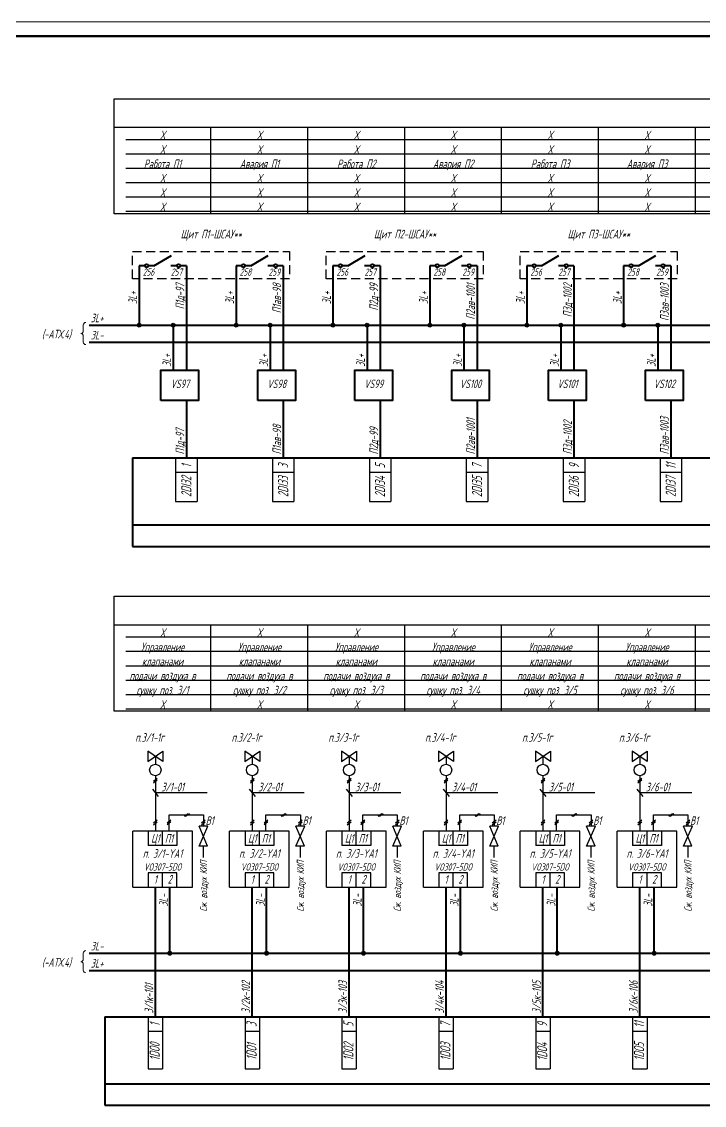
# Model space of a CAD drawing. Header units: millimetres. Extents: x -680 to 9204, y -4430 to 7779.
# Drawn here: x 3233.1 to 3470.7, y 857.4 to 1234.4 of the extents above; entities that cross this region are included whole.
import ezdxf
from ezdxf.enums import TextEntityAlignment as Align

# ---------------------------------------------------------------- set-up
doc = ezdxf.new("R2010")
doc.units = ezdxf.units.MM
doc.linetypes.add('невидимая2', pattern=[4.7625, 3.175, -1.5875])
doc.layers.get('Defpoints').update_dxf_attribs({"color": 33})
for name, color, linetype, lineweight in [('Обводка', 6, 'Continuous', 25), ('Текст_КИП', 2, 'Continuous', 25), ('Толст.рамка', 7, 'Continuous', 60), ('Тонк.рамка', 10, 'Continuous', 20), ('Тонкая', 5, 'Continuous', 20)]:
    doc.layers.add(name, color=color, linetype=linetype, lineweight=lineweight)
doc.layers.add('ТЕКСТ', color=2, linetype='Continuous')
doc.styles.add('Simplex', font='simplex.shx', dxfattribs={"width": 0.7, "oblique": 15})

# ---------------------------------------------------------------- blocks, each defined once
blk = doc.blocks.new('В1')
for p, q in [((6.96, -1.54), (0, 1.54)), ((0, 1.54), (0, -1.54)), ((6.96, 1.4), (0, -1.54)), ((6.96, 1.4), (6.96, -1.54))]:
    blk.add_line(p, q)

msp = doc.modelspace()

# ---------------------------------------------------------------- hatches: boundary and pattern name
h = msp.add_hatch(color=256)
edge = h.paths.add_edge_path()
edge.add_arc((3273.971, 1128.842), 0.664, 0, 360)
h = msp.add_hatch(color=256)
edge = h.paths.add_edge_path()
edge.add_arc((3285.821, 1128.842), 0.664, 0, 360)
h = msp.add_hatch(color=256)
edge = h.paths.add_edge_path()
edge.add_arc((3307.693, 1128.842), 0.664, 0, 360)
h = msp.add_hatch(color=256)
edge = h.paths.add_edge_path()
edge.add_arc((3319.543, 1128.842), 0.664, 0, 360)
h = msp.add_hatch(color=256)
edge = h.paths.add_edge_path()
edge.add_arc((3341.415, 1128.842), 0.664, 0, 360)
h = msp.add_hatch(color=256)
edge = h.paths.add_edge_path()
edge.add_arc((3353.265, 1128.842), 0.664, 0, 360)
h = msp.add_hatch(color=256)
edge = h.paths.add_edge_path()
edge.add_arc((3375.137, 1128.842), 0.664, 0, 360)
h = msp.add_hatch(color=256)
edge = h.paths.add_edge_path()
edge.add_arc((3386.988, 1128.842), 0.664, 0, 360)
h = msp.add_hatch(color=256)
edge = h.paths.add_edge_path()
edge.add_arc((3408.859, 1128.842), 0.664, 0, 360)
h = msp.add_hatch(color=256)
edge = h.paths.add_edge_path()
edge.add_arc((3420.71, 1128.842), 0.664, 0, 360)
h = msp.add_hatch(color=256)
edge = h.paths.add_edge_path()
edge.add_arc((3442.582, 1128.842), 0.664, 0, 360)
h = msp.add_hatch(color=256)
edge = h.paths.add_edge_path()
edge.add_arc((3454.432, 1128.842), 0.664, 0, 360)
h = msp.add_hatch(color=256)
edge = h.paths.add_edge_path()
edge.add_arc((3284.592, 910.329), 0.664, 0, 360)
h = msp.add_hatch(color=256)
edge = h.paths.add_edge_path()
edge.add_arc((3284.592, 910.329), 0.664, 0, 360)
h = msp.add_hatch(color=256)
edge = h.paths.add_edge_path()
edge.add_arc((3318.315, 910.329), 0.664, 0, 360)
h = msp.add_hatch(color=256)
edge = h.paths.add_edge_path()
edge.add_arc((3318.315, 910.329), 0.664, 0, 360)
h = msp.add_hatch(color=256)
edge = h.paths.add_edge_path()
edge.add_arc((3352.037, 910.329), 0.664, 0, 360)
h = msp.add_hatch(color=256)
edge = h.paths.add_edge_path()
edge.add_arc((3352.037, 910.329), 0.664, 0, 360)
h = msp.add_hatch(color=256)
edge = h.paths.add_edge_path()
edge.add_arc((3385.759, 910.329), 0.664, 0, 360)
h = msp.add_hatch(color=256)
edge = h.paths.add_edge_path()
edge.add_arc((3385.759, 910.329), 0.664, 0, 360)
h = msp.add_hatch(color=256)
edge = h.paths.add_edge_path()
edge.add_arc((3419.481, 910.329), 0.664, 0, 360)
h = msp.add_hatch(color=256)
edge = h.paths.add_edge_path()
edge.add_arc((3419.481, 910.329), 0.664, 0, 360)
h = msp.add_hatch(color=256)
edge = h.paths.add_edge_path()
edge.add_arc((3453.204, 910.329), 0.664, 0, 360)
h = msp.add_hatch(color=256)
edge = h.paths.add_edge_path()
edge.add_arc((3453.204, 910.329), 0.664, 0, 360)

# ---------------------------------------------------------------- linework, layer by layer
at = {"lineweight": 40}
for p, q in [((3279.117, 1149.503), (3285.179, 1153.003)), ((3312.839, 1149.503), (3318.901, 1153.003)), ((3346.561, 1149.503), (3352.624, 1153.003)), ((3380.284, 1149.503), (3386.346, 1153.003)), ((3414.006, 1149.503), (3420.068, 1153.003)), ((3447.728, 1149.503), (3453.79, 1153.003)), ((3273.971, 1149.503), (3273.971, 1128.842)), ((3275.971, 1149.503), (3273.971, 1149.503)), ((3279.117, 1149.503), (3277.117, 1149.503)), ((3287.117, 1149.503), (3284.994, 1149.503)), ((3290.386, 1149.503), (3288.263, 1149.503)), ((3290.386, 1149.503), (3290.386, 1113.148)), ((3307.693, 1149.503), (3307.693, 1128.842)), ((3309.693, 1149.503), (3307.693, 1149.503)), ((3312.839, 1149.503), (3310.839, 1149.503)), ((3320.839, 1149.503), (3318.716, 1149.503)), ((3324.108, 1149.503), (3321.986, 1149.503)), ((3324.108, 1149.503), (3324.108, 1113.148)), ((3341.415, 1149.503), (3341.415, 1128.842)), ((3343.415, 1149.503), (3341.415, 1149.503)), ((3346.561, 1149.503), (3344.561, 1149.503)), ((3354.561, 1149.503), (3352.439, 1149.503)), ((3357.831, 1149.503), (3355.708, 1149.503)), ((3357.831, 1149.503), (3357.831, 1113.148)), ((3375.137, 1149.503), (3375.137, 1128.842)), ((3377.137, 1149.503), (3375.137, 1149.503)), ((3380.284, 1149.503), (3378.284, 1149.503)), ((3388.284, 1149.503), (3386.161, 1149.503)), ((3391.553, 1149.503), (3389.43, 1149.503)), ((3391.553, 1149.503), (3391.553, 1113.148)), ((3408.859, 1149.503), (3408.859, 1128.842)), ((3410.859, 1149.503), (3408.859, 1149.503)), ((3414.006, 1149.503), (3412.006, 1149.503)), ((3422.006, 1149.503), (3419.883, 1149.503)), ((3425.275, 1149.503), (3423.152, 1149.503)), ((3425.275, 1149.503), (3425.275, 1113.148)), ((3442.582, 1149.503), (3442.582, 1128.842)), ((3444.582, 1149.503), (3442.582, 1149.503)), ((3447.728, 1149.503), (3445.728, 1149.503)), ((3455.728, 1149.503), (3453.605, 1149.503)), ((3458.997, 1149.503), (3456.874, 1149.503)), ((3458.997, 1149.503), (3458.997, 1113.148)), ((3256.589, 1128.842), (3892.821, 1128.842)), ((3285.821, 1128.842), (3285.821, 1113.148)), ((3319.543, 1128.842), (3319.543, 1113.148)), ((3353.265, 1128.842), (3353.265, 1113.148)), ((3386.988, 1128.842), (3386.988, 1113.148)), ((3420.71, 1128.842), (3420.71, 1113.148)), ((3454.432, 1128.842), (3454.432, 1113.148)), ((3256.589, 1122.872), (4082.967, 1122.872)), ((3290.386, 1102.578), (3290.386, 1082.652)), ((3324.108, 1102.578), (3324.108, 1082.652)), ((3357.831, 1102.578), (3357.831, 1082.652)), ((3391.553, 1102.578), (3391.553, 1082.652)), ((3425.275, 1102.578), (3425.275, 1082.652)), ((3458.997, 1102.578), (3458.997, 1082.652)), ((3271.582, 1082.652), (3271.582, 1051.848)), ((3271.582, 1082.652), (4376.889, 1082.652)), ((3271.582, 1059.341), (4376.889, 1059.341)), ((3271.582, 1051.848), (4376.889, 1051.848)), ((3279.592, 888.24), (3279.592, 933.328)), ((3284.592, 910.329), (3284.592, 933.328)), ((3313.315, 888.24), (3313.315, 933.328)), ((3318.315, 910.329), (3318.315, 933.328)), ((3347.037, 888.24), (3347.037, 933.328)), ((3352.037, 910.329), (3352.037, 933.328)), ((3380.759, 888.24), (3380.759, 933.328)), ((3385.759, 910.329), (3385.759, 933.328)), ((3414.481, 888.24), (3414.481, 933.328)), ((3419.481, 910.329), (3419.481, 933.328)), ((3448.204, 888.24), (3448.204, 933.328)), ((3453.204, 910.329), (3453.204, 933.328)), ((3256.589, 910.329), (4346.479, 910.329)), ((3256.589, 904.359), (4335.509, 904.359)), ((3261.966, 888.24), (3261.966, 857.435)), ((3261.966, 888.24), (4358.728, 888.24)), ((3261.966, 864.929), (4358.728, 864.929)), ((3261.966, 857.435), (4358.728, 857.435))]:
    msp.add_line(p, q, dxfattribs=at)
at = {"lineweight": 30}
for p, q in [((3286.652, 1082.652), (3286.652, 1067.506)), ((3294.121, 1082.652), (3294.121, 1067.506)), ((3320.374, 1082.652), (3320.374, 1067.506)), ((3327.843, 1082.652), (3327.843, 1067.506)), ((3354.096, 1082.652), (3354.096, 1067.506)), ((3361.565, 1082.652), (3361.565, 1067.506)), ((3387.818, 1082.652), (3387.818, 1067.506)), ((3395.287, 1082.652), (3395.287, 1067.506)), ((3421.541, 1082.652), (3421.541, 1067.506)), ((3429.01, 1082.652), (3429.01, 1067.506)), ((3455.263, 1082.652), (3455.263, 1067.506)), ((3462.732, 1082.652), (3462.732, 1067.506)), ((3286.652, 1077.652), (3294.121, 1077.652)), ((3320.374, 1077.652), (3327.843, 1077.652)), ((3354.096, 1077.652), (3361.565, 1077.652)), ((3387.818, 1077.652), (3395.287, 1077.652)), ((3421.541, 1077.652), (3429.01, 1077.652)), ((3455.263, 1077.652), (3462.732, 1077.652)), ((3286.652, 1067.506), (3294.121, 1067.506)), ((3320.374, 1067.506), (3327.843, 1067.506)), ((3354.096, 1067.506), (3361.565, 1067.506)), ((3387.818, 1067.506), (3395.287, 1067.506)), ((3421.541, 1067.506), (3429.01, 1067.506)), ((3455.263, 1067.506), (3462.732, 1067.506)), ((3292.475, 952.762), (3271.71, 952.762)), ((3271.71, 933.328), (3271.71, 952.762)), ((3292.475, 933.328), (3292.475, 952.762)), ((3326.197, 952.762), (3305.432, 952.762)), ((3305.432, 933.328), (3305.432, 952.762)), ((3326.197, 933.328), (3326.197, 952.762)), ((3359.919, 952.762), (3339.154, 952.762)), ((3339.154, 933.328), (3339.154, 952.762)), ((3359.919, 933.328), (3359.919, 952.762)), ((3393.641, 952.762), (3372.877, 952.762)), ((3372.877, 933.328), (3372.877, 952.762)), ((3393.641, 933.328), (3393.641, 952.762)), ((3427.364, 952.762), (3406.599, 952.762)), ((3406.599, 933.328), (3406.599, 952.762)), ((3427.364, 933.328), (3427.364, 952.762)), ((3461.086, 952.762), (3440.321, 952.762)), ((3440.321, 933.328), (3440.321, 952.762)), ((3461.086, 933.328), (3461.086, 952.762)), ((3271.71, 933.328), (3292.475, 933.328)), ((3305.432, 933.328), (3326.197, 933.328)), ((3339.154, 933.328), (3359.919, 933.328)), ((3372.877, 933.328), (3393.641, 933.328)), ((3406.599, 933.328), (3427.364, 933.328)), ((3440.321, 933.328), (3461.086, 933.328)), ((3277.092, 888.24), (3277.092, 870.106)), ((3282.092, 888.24), (3282.092, 870.106)), ((3310.815, 888.24), (3310.815, 870.106)), ((3315.815, 888.24), (3315.815, 870.106)), ((3344.537, 888.24), (3344.537, 870.106)), ((3349.537, 888.24), (3349.537, 870.106)), ((3378.259, 888.24), (3378.259, 870.106)), ((3383.259, 888.24), (3383.259, 870.106)), ((3411.981, 888.24), (3411.981, 870.106)), ((3416.981, 888.24), (3416.981, 870.106)), ((3445.704, 888.24), (3445.704, 870.106)), ((3450.704, 888.24), (3450.704, 870.106)), ((3277.092, 883.24), (3282.092, 883.24)), ((3310.815, 883.24), (3315.815, 883.24)), ((3344.537, 883.24), (3349.537, 883.24)), ((3378.259, 883.24), (3383.259, 883.24)), ((3411.981, 883.24), (3416.981, 883.24)), ((3445.704, 883.24), (3450.704, 883.24)), ((3277.092, 870.106), (3282.092, 870.106)), ((3310.815, 870.106), (3315.815, 870.106)), ((3344.537, 870.106), (3349.537, 870.106)), ((3378.259, 870.106), (3383.259, 870.106)), ((3411.981, 870.106), (3416.981, 870.106)), ((3445.704, 870.106), (3450.704, 870.106))]:
    msp.add_line(p, q, dxfattribs=at)
for p, q in [((3278.937, 970.22), (3280.247, 971.257)), ((3278.937, 969.597), (3280.247, 970.634)), ((3279.592, 972.086), (3279.592, 952.762)), ((3312.659, 970.22), (3313.97, 971.257)), ((3312.659, 969.597), (3313.97, 970.634)), ((3313.315, 972.086), (3313.315, 952.762)), ((3346.382, 970.22), (3347.692, 971.257)), ((3346.382, 969.597), (3347.692, 970.634)), ((3347.037, 972.086), (3347.037, 952.762)), ((3380.104, 970.22), (3381.414, 971.257)), ((3380.104, 969.597), (3381.414, 970.634)), ((3380.759, 972.086), (3380.759, 952.762)), ((3413.826, 970.22), (3415.136, 971.257)), ((3413.826, 969.597), (3415.136, 970.634)), ((3414.481, 972.086), (3414.481, 952.762)), ((3447.548, 970.22), (3448.859, 971.257)), ((3447.548, 969.597), (3448.859, 970.634)), ((3448.204, 972.086), (3448.204, 952.762)), ((3278.556, 967.437), (3280.629, 964.816)), ((3297.639, 966.126), (3279.592, 966.126)), ((3312.278, 967.437), (3314.351, 964.816)), ((3331.361, 966.126), (3313.315, 966.126)), ((3346, 967.437), (3348.073, 964.816)), ((3365.084, 966.126), (3347.037, 966.126)), ((3379.723, 967.437), (3381.795, 964.816)), ((3398.806, 966.126), (3380.759, 966.126)), ((3413.445, 967.437), (3415.518, 964.816)), ((3432.528, 966.126), (3414.481, 966.126)), ((3447.167, 967.437), (3449.24, 964.816)), ((3466.25, 966.126), (3448.204, 966.126)), ((3284.346, 958.486), (3296.332, 958.486)), ((3284.346, 952.762), (3284.346, 958.486)), ((3289.684, 957.968), (3290.994, 959.004)), ((3290.131, 957.968), (3291.441, 959.004)), ((3296.332, 958.486), (3296.332, 954.571)), ((3318.068, 958.486), (3330.054, 958.486)), ((3318.068, 952.762), (3318.068, 958.486)), ((3323.406, 957.968), (3324.716, 959.004)), ((3323.853, 957.968), (3325.163, 959.004)), ((3330.054, 958.486), (3330.054, 954.571)), ((3351.79, 958.486), (3363.776, 958.486)), ((3351.79, 952.762), (3351.79, 958.486)), ((3357.128, 957.968), (3358.438, 959.004)), ((3357.575, 957.968), (3358.885, 959.004)), ((3363.776, 958.486), (3363.776, 954.571)), ((3385.512, 958.486), (3397.499, 958.486)), ((3385.512, 952.762), (3385.512, 958.486)), ((3390.85, 957.968), (3392.161, 959.004)), ((3391.297, 957.968), (3392.608, 959.004)), ((3397.499, 958.486), (3397.499, 954.571)), ((3419.235, 958.486), (3431.221, 958.486)), ((3419.235, 952.762), (3419.235, 958.486)), ((3424.573, 957.968), (3425.883, 959.004)), ((3425.02, 957.968), (3426.33, 959.004)), ((3431.221, 958.486), (3431.221, 954.571)), ((3452.957, 958.486), (3464.943, 958.486)), ((3452.957, 952.762), (3452.957, 958.486)), ((3458.295, 957.968), (3459.605, 959.004)), ((3458.742, 957.968), (3460.052, 959.004)), ((3464.943, 958.486), (3464.943, 954.571)), ((3278.937, 955.669), (3280.247, 956.706)), ((3278.937, 955.046), (3280.247, 956.083)), ((3283.691, 955.729), (3285.001, 956.765)), ((3283.691, 955.106), (3285.001, 956.142)), ((3295.677, 955.669), (3296.987, 956.706)), ((3295.677, 955.046), (3296.987, 956.083)), ((3312.659, 955.669), (3313.97, 956.706)), ((3312.659, 955.046), (3313.97, 956.083)), ((3317.413, 955.729), (3318.723, 956.765)), ((3317.413, 955.106), (3318.723, 956.142)), ((3329.399, 955.669), (3330.709, 956.706)), ((3329.399, 955.046), (3330.709, 956.083)), ((3346.382, 955.669), (3347.692, 956.706)), ((3346.382, 955.046), (3347.692, 956.083)), ((3351.135, 955.729), (3352.445, 956.765)), ((3351.135, 955.106), (3352.445, 956.142)), ((3363.121, 955.669), (3364.432, 956.706)), ((3363.121, 955.046), (3364.432, 956.083)), ((3380.104, 955.669), (3381.414, 956.706)), ((3380.104, 955.046), (3381.414, 956.083)), ((3384.857, 955.729), (3386.167, 956.765)), ((3384.857, 955.106), (3386.167, 956.142)), ((3396.844, 955.669), (3398.154, 956.706)), ((3396.844, 955.046), (3398.154, 956.083)), ((3413.826, 955.669), (3415.136, 956.706)), ((3413.826, 955.046), (3415.136, 956.083)), ((3418.579, 955.729), (3419.89, 956.765)), ((3418.579, 955.106), (3419.89, 956.142)), ((3430.566, 955.669), (3431.876, 956.706)), ((3430.566, 955.046), (3431.876, 956.083)), ((3447.548, 955.669), (3448.859, 956.706)), ((3447.548, 955.046), (3448.859, 956.083)), ((3452.302, 955.729), (3453.612, 956.765)), ((3452.302, 955.106), (3453.612, 956.142)), ((3464.288, 955.669), (3465.598, 956.706)), ((3464.288, 955.046), (3465.598, 956.083)), ((3277.092, 952.762), (3277.092, 947.762)), ((3282.092, 947.762), (3282.092, 952.762)), ((3287.092, 952.762), (3287.092, 947.762)), ((3310.815, 952.762), (3310.815, 947.762)), ((3315.815, 947.762), (3315.815, 952.762)), ((3320.815, 952.762), (3320.815, 947.762)), ((3344.537, 952.762), (3344.537, 947.762)), ((3349.537, 947.762), (3349.537, 952.762)), ((3354.537, 952.762), (3354.537, 947.762)), ((3378.259, 952.762), (3378.259, 947.762)), ((3383.259, 947.762), (3383.259, 952.762)), ((3388.259, 952.762), (3388.259, 947.762)), ((3411.981, 952.762), (3411.981, 947.762)), ((3416.981, 947.762), (3416.981, 952.762)), ((3421.981, 952.762), (3421.981, 947.762)), ((3445.704, 952.762), (3445.704, 947.762)), ((3450.704, 947.762), (3450.704, 952.762)), ((3455.704, 952.762), (3455.704, 947.762)), ((3282.092, 947.762), (3277.092, 947.762)), ((3287.092, 947.762), (3282.092, 947.762)), ((3296.265, 947.613), (3296.265, 943.698)), ((3315.815, 947.762), (3310.815, 947.762)), ((3320.815, 947.762), (3315.815, 947.762)), ((3329.987, 947.613), (3329.987, 943.698)), ((3349.537, 947.762), (3344.537, 947.762)), ((3354.537, 947.762), (3349.537, 947.762)), ((3363.71, 947.613), (3363.71, 943.698)), ((3383.259, 947.762), (3378.259, 947.762)), ((3388.259, 947.762), (3383.259, 947.762)), ((3397.432, 947.613), (3397.432, 943.698)), ((3416.981, 947.762), (3411.981, 947.762)), ((3421.981, 947.762), (3416.981, 947.762)), ((3431.154, 947.613), (3431.154, 943.698)), ((3450.704, 947.762), (3445.704, 947.762)), ((3455.704, 947.762), (3450.704, 947.762)), ((3464.876, 947.613), (3464.876, 943.698)), ((3292.475, 938.139), (3292.475, 943.139)), ((3326.197, 938.139), (3326.197, 943.139)), ((3359.919, 938.139), (3359.919, 943.139)), ((3393.641, 938.139), (3393.641, 943.139)), ((3427.364, 938.139), (3427.364, 943.139)), ((3461.086, 938.139), (3461.086, 943.139)), ((3287.092, 938.328), (3277.092, 938.328)), ((3277.092, 938.328), (3277.092, 933.328)), ((3282.092, 933.328), (3282.092, 938.328)), ((3287.092, 933.328), (3287.092, 938.328)), ((3320.815, 938.328), (3310.815, 938.328)), ((3310.815, 938.328), (3310.815, 933.328)), ((3315.815, 933.328), (3315.815, 938.328)), ((3320.815, 933.328), (3320.815, 938.328)), ((3354.537, 938.328), (3344.537, 938.328)), ((3344.537, 938.328), (3344.537, 933.328)), ((3349.537, 933.328), (3349.537, 938.328)), ((3354.537, 933.328), (3354.537, 938.328)), ((3388.259, 938.328), (3378.259, 938.328)), ((3378.259, 938.328), (3378.259, 933.328)), ((3383.259, 933.328), (3383.259, 938.328)), ((3388.259, 933.328), (3388.259, 938.328)), ((3421.981, 938.328), (3411.981, 938.328)), ((3411.981, 938.328), (3411.981, 933.328)), ((3416.981, 933.328), (3416.981, 938.328)), ((3421.981, 933.328), (3421.981, 938.328)), ((3455.704, 938.328), (3445.704, 938.328)), ((3445.704, 938.328), (3445.704, 933.328)), ((3450.704, 933.328), (3450.704, 938.328)), ((3455.704, 933.328), (3455.704, 938.328))]:
    msp.add_line(p, q)
at = {"linetype": 'невидимая2'}
for points in [[(3271.624, 1154.481), (3326.283, 1154.481), (3326.283, 1144.965), (3271.624, 1144.965)], [(3339.068, 1154.481), (3393.728, 1154.481), (3393.728, 1144.965), (3339.068, 1144.965)], [(3406.513, 1154.481), (3461.172, 1154.481), (3461.172, 1144.965), (3406.513, 1144.965)]]:
    msp.add_lwpolyline(points, close=True, dxfattribs=at)
at = {"lineweight": 40}
for points in [[(3281.555, 1102.578), (3281.555, 1113.148), (3294.653, 1113.148), (3294.653, 1102.578)], [(3315.277, 1102.578), (3315.277, 1113.148), (3328.375, 1113.148), (3328.375, 1102.578)], [(3348.999, 1102.578), (3348.999, 1113.148), (3362.097, 1113.148), (3362.097, 1102.578)], [(3382.721, 1102.578), (3382.721, 1113.148), (3395.819, 1113.148), (3395.819, 1102.578)], [(3416.443, 1102.578), (3416.443, 1113.148), (3429.542, 1113.148), (3429.542, 1102.578)], [(3450.166, 1102.578), (3450.166, 1113.148), (3463.264, 1113.148), (3463.264, 1102.578)]]:
    msp.add_lwpolyline(points, close=True, dxfattribs=at)
for centre in [(3276.544, 1149.503), (3287.69, 1149.503), (3310.266, 1149.503), (3321.412, 1149.503), (3343.988, 1149.503), (3355.135, 1149.503), (3377.71, 1149.503), (3388.857, 1149.503), (3411.433, 1149.503), (3422.579, 1149.503), (3445.155, 1149.503), (3456.301, 1149.503)]:
    msp.add_circle(centre, 0.573, dxfattribs=at)
for centre in [(3273.971, 1128.842), (3285.821, 1128.842), (3307.693, 1128.842), (3319.543, 1128.842), (3341.415, 1128.842), (3353.265, 1128.842), (3375.137, 1128.842), (3386.988, 1128.842), (3408.859, 1128.842), (3420.71, 1128.842), (3442.582, 1128.842), (3454.432, 1128.842), (3284.592, 910.329), (3284.592, 910.329), (3318.315, 910.329), (3318.315, 910.329), (3352.037, 910.329), (3352.037, 910.329), (3385.759, 910.329), (3385.759, 910.329), (3419.481, 910.329), (3419.481, 910.329), (3453.204, 910.329), (3453.204, 910.329)]:
    msp.add_circle(centre, 0.664)
at = {"layer": 'Defpoints'}
for p, q in [((3269.31, 1193.443), (4344.343, 1193.443)), ((3269.31, 1188.443), (4344.343, 1188.443)), ((3269.31, 1183.443), (4344.343, 1183.443)), ((3269.31, 1178.443), (4344.343, 1178.443)), ((3269.31, 1173.443), (4344.343, 1173.443)), ((3269.31, 1168.443), (4344.343, 1168.443)), ((3269.31, 1020.366), (4344.343, 1020.366)), ((3269.31, 1015.366), (4344.343, 1015.366)), ((3269.31, 1010.366), (4344.343, 1010.366)), ((3269.31, 1005.366), (4344.343, 1005.366)), ((3269.31, 1000.366), (4344.343, 1000.366)), ((3269.31, 995.366), (4344.343, 995.366))]:
    msp.add_line(p, q, dxfattribs=at)
at = {"layer": 'Обводка', "lineweight": 30}
for p, q in [((3265.231, 1207.596), (4344.343, 1207.596)), ((3265.231, 1167.596), (3265.231, 1207.596)), ((4344.343, 1197.596), (3265.231, 1197.596)), ((3298.953, 1167.596), (3298.953, 1197.596)), ((3332.676, 1167.596), (3332.676, 1197.596)), ((3366.398, 1167.596), (3366.398, 1197.596)), ((3400.12, 1167.596), (3400.12, 1197.596)), ((3433.842, 1167.596), (3433.842, 1197.596)), ((3467.565, 1167.596), (3467.565, 1197.596)), ((4344.343, 1167.596), (3265.231, 1167.596)), ((3265.231, 1034.519), (4344.343, 1034.519)), ((3265.231, 994.519), (3265.231, 1034.519)), ((4344.343, 1024.519), (3265.231, 1024.519)), ((3298.953, 994.519), (3298.953, 1024.519)), ((3332.676, 994.519), (3332.676, 1024.519)), ((3366.398, 994.519), (3366.398, 1024.519)), ((3400.12, 994.519), (3400.12, 1024.519)), ((3433.842, 994.519), (3433.842, 1024.519)), ((3467.565, 994.519), (3467.565, 1024.519)), ((4344.343, 994.519), (3265.231, 994.519))]:
    msp.add_line(p, q, dxfattribs=at)
at = {"layer": 'Обводка', "lineweight": -3}
for p, q in [((3276.982, 980.667), (3276.982, 977.067)), ((3276.982, 977.067), (3282.203, 980.667)), ((3282.203, 977.067), (3276.982, 980.667)), ((3282.203, 980.667), (3282.203, 977.067)), ((3310.704, 980.667), (3310.704, 977.067)), ((3310.704, 977.067), (3315.925, 980.667)), ((3315.925, 977.067), (3310.704, 980.667)), ((3315.925, 980.667), (3315.925, 977.067)), ((3344.426, 980.667), (3344.426, 977.067)), ((3344.426, 977.067), (3349.648, 980.667)), ((3349.648, 977.067), (3344.426, 980.667)), ((3349.648, 980.667), (3349.648, 977.067)), ((3378.148, 980.667), (3378.148, 977.067)), ((3378.148, 977.067), (3383.37, 980.667)), ((3383.37, 977.067), (3378.148, 980.667)), ((3383.37, 980.667), (3383.37, 977.067)), ((3411.87, 980.667), (3411.87, 977.067)), ((3411.87, 977.067), (3417.092, 980.667)), ((3417.092, 977.067), (3411.87, 980.667)), ((3417.092, 980.667), (3417.092, 977.067)), ((3445.593, 980.667), (3445.593, 977.067)), ((3445.593, 977.067), (3450.814, 980.667)), ((3450.814, 977.067), (3445.593, 980.667)), ((3450.814, 980.667), (3450.814, 977.067)), ((3279.592, 978.867), (3279.592, 976.086)), ((3313.315, 978.867), (3313.315, 976.086)), ((3347.037, 978.867), (3347.037, 976.086)), ((3380.759, 978.867), (3380.759, 976.086)), ((3414.481, 978.867), (3414.481, 976.086)), ((3448.204, 978.867), (3448.204, 976.086))]:
    msp.add_line(p, q, dxfattribs=at)
for centre in [(3279.592, 974.086), (3313.315, 974.086), (3347.037, 974.086), (3380.759, 974.086), (3414.481, 974.086), (3448.204, 974.086)]:
    msp.add_circle(centre, 2, dxfattribs=at)
at = {"layer": 'Толст.рамка'}
msp.add_line((3212.905, 1229.395), (4629.655, 1229.395), dxfattribs=at)
at = {"layer": 'Тонк.рамка', "color": 1}
msp.add_line((4634.655, 1234.395), (3192.905, 1234.395), dxfattribs=at)
at = {"layer": 'Тонкая'}
for p, q in [((3254.514, 1126.82), (3254.516, 1128.853)), ((3254.513, 1122.962), (3254.514, 1124.996)), ((3254.514, 908.306), (3254.516, 910.34)), ((3254.513, 904.449), (3254.514, 906.482))]:
    msp.add_line(p, q, dxfattribs=at)
for centre, start, end in [((3255.428, 1128.852), 90, 180), ((3253.602, 1126.82), 270, 0), ((3253.602, 1124.995), 0, 90), ((3255.425, 1122.962), 180, 270), ((3255.428, 910.339), 90, 180), ((3253.602, 908.306), 270, 0), ((3253.602, 906.482), 0, 90), ((3255.425, 904.449), 180, 270)]:
    msp.add_arc(centre, 0.912, start, end, dxfattribs=at)

# ---------------------------------------------------------------- block references
at = {"lineweight": 40, "rotation": 270}
for p in [(3296.332, 954.571), (3330.054, 954.571), (3363.776, 954.571), (3397.499, 954.571), (3431.221, 954.571), (3464.943, 954.571)]:
    msp.add_blockref('В1', p, dxfattribs=at)

# ---------------------------------------------------------------- texts
at = {"layer": 'Defpoints', "style": 'Simplex', "oblique": 15, "width": 0.6}
for p in [(3282.092, 1193.443), (3315.815, 1193.443), (3349.537, 1193.443), (3383.259, 1193.443), (3416.981, 1193.443), (3450.704, 1193.443), (3282.092, 1188.443), (3315.815, 1188.443), (3349.537, 1188.443), (3383.259, 1188.443), (3416.981, 1188.443), (3450.704, 1188.443), (3282.092, 1178.443), (3315.815, 1178.443), (3349.537, 1178.443), (3383.259, 1178.443), (3416.981, 1178.443), (3450.704, 1178.443), (3282.092, 1173.443), (3315.815, 1173.443), (3349.537, 1173.443), (3383.259, 1173.443), (3416.981, 1173.443), (3450.704, 1173.443), (3282.092, 1168.443), (3315.815, 1168.443), (3349.537, 1168.443), (3383.259, 1168.443), (3416.981, 1168.443), (3450.704, 1168.443), (3282.092, 1020.366), (3315.815, 1020.366), (3349.537, 1020.366), (3383.259, 1020.366), (3416.981, 1020.366), (3450.704, 1020.366), (3282.092, 995.366), (3315.815, 995.366), (3349.537, 995.366), (3383.259, 995.366), (3416.981, 995.366), (3450.704, 995.366)]:
    msp.add_text('Х', height=3, dxfattribs=at).set_placement(p, align=Align.CENTER)
at = {"layer": 'Обводка', "style": 'Simplex', "oblique": 15, "width": 0.6}
for s, p in [('1', (3292.106, 1079.783)), ('3', (3325.828, 1079.783)), ('5', (3359.55, 1079.783)), ('7', (3393.272, 1079.783)), ('9', (3426.995, 1079.783)), ('11', (3460.717, 1079.783))]:
    msp.add_text(s, height=3.5, rotation=90, dxfattribs=at).set_placement(p, align=Align.CENTER)
at = {"layer": 'Обводка', "lineweight": -3, "style": 'Simplex', "oblique": 15, "width": 0.6}
for s, p in [('2DI32', (3292.106, 1072.625)), ('2DI33', (3325.828, 1072.625)), ('2DI34', (3359.55, 1072.625)), ('2DI35', (3393.272, 1072.625)), ('2DI36', (3426.995, 1072.625)), ('2DI37', (3460.717, 1072.625)), ('1', (3281.092, 885.49)), ('3', (3314.815, 885.49)), ('5', (3348.537, 885.49)), ('7', (3382.259, 885.49)), ('9', (3415.981, 885.49)), ('11', (3449.704, 885.49)), ('1DО0', (3281.092, 876.078)), ('1DО1', (3314.815, 876.078)), ('1DО2', (3348.537, 876.078)), ('1DО3', (3382.259, 876.078)), ('1DО4', (3415.981, 876.078)), ('1DО5', (3449.704, 876.078))]:
    msp.add_text(s, height=3.5, rotation=90, dxfattribs=at).set_placement(p, align=Align.CENTER)
at = {"layer": 'ТЕКСТ', "style": 'Simplex', "oblique": 15, "width": 0.6}
for s, height, p in [('Работа П1', 3, (3282.092, 1183.443)), ('Авария П1', 3, (3315.815, 1183.443)), ('Работа П2', 3, (3349.537, 1183.443)), ('Авария П2', 3, (3383.259, 1183.443)), ('Работа П3', 3, (3416.981, 1183.443)), ('Авария П3', 3, (3450.704, 1183.443)), ('VS97', 3, (3288.104, 1106.91)), ('VS98', 3, (3321.826, 1106.91)), ('VS99', 3, (3355.548, 1106.91)), ('VS100', 3, (3389.27, 1106.91)), ('VS101', 3, (3422.993, 1106.91)), ('VS102', 3, (3456.715, 1106.91)), ('п.3/1-1г', 3, (3277.592, 983.891)), ('п.3/2-1г', 3, (3311.315, 983.891)), ('п.3/3-1г', 3, (3345.037, 983.891)), ('п.3/4-1г', 3, (3378.759, 983.891)), ('п.3/5-1г', 3, (3412.481, 983.891)), ('п.3/6-1г', 3, (3446.204, 983.891)), ('Ц1', 3, (3279.592, 948.8)), ('П1', 3, (3284.346, 948.8)), ('Ц1', 3, (3313.315, 948.8)), ('П1', 3, (3318.068, 948.8)), ('Ц1', 3, (3347.037, 948.8)), ('П1', 3, (3351.79, 948.8)), ('Ц1', 3, (3380.759, 948.8)), ('П1', 3, (3385.512, 948.8)), ('Ц1', 3, (3414.481, 948.8)), ('П1', 3, (3419.235, 948.8)), ('Ц1', 3, (3448.204, 948.8)), ('П1', 3, (3452.957, 948.8)), ('п. 3/1-YA1', 3, (3282.092, 943.546)), ('п. 3/2-YA1', 3, (3315.815, 943.546)), ('п. 3/3-YA1', 3, (3349.537, 943.546)), ('п. 3/4-YA1', 3, (3383.259, 943.546)), ('п. 3/5-YA1', 3, (3416.981, 943.546)), ('п. 3/6-YA1', 3, (3450.704, 943.546)), ('VO307-5DO', 2.5, (3282.092, 939.1)), ('VO307-5DO', 2.5, (3315.815, 939.1)), ('VO307-5DO', 2.5, (3349.537, 939.1)), ('VO307-5DO', 2.5, (3383.259, 939.1)), ('VO307-5DO', 2.5, (3416.981, 939.1)), ('VO307-5DO', 2.5, (3450.704, 939.1)), ('1', 3, (3279.592, 934.506)), ('2', 3, (3284.592, 934.554)), ('1', 3, (3313.315, 934.506)), ('2', 3, (3318.315, 934.554)), ('1', 3, (3347.037, 934.506)), ('2', 3, (3352.037, 934.554)), ('1', 3, (3380.759, 934.506)), ('2', 3, (3385.759, 934.554)), ('1', 3, (3414.481, 934.506)), ('2', 3, (3419.481, 934.554)), ('1', 3, (3448.204, 934.506)), ('2', 3, (3453.204, 934.554))]:
    msp.add_text(s, height=height, dxfattribs=at).set_placement(p, align=Align.CENTER)
at = {"layer": 'ТЕКСТ', "color": 3, "style": 'Simplex', "oblique": 15, "width": 0.6}
for s, p in [('Щит П1-ШСАУ**', (3299.009, 1160.106)), ('Щит П2-ШСАУ**', (3366.454, 1160.106)), ('Щит П3-ШСАУ**', (3433.898, 1160.106))]:
    msp.add_text(s, height=3, dxfattribs=at).set_placement(p, align=Align.MIDDLE)
at = {"layer": 'ТЕКСТ', "style": 'Simplex', "oblique": 15, "width": 0.6}
for s, height, p in [('П1д-97', 3, (3289.656, 1143.297)), ('П1ав-98', 3, (3323.378, 1143.297)), ('П2д-99', 3, (3357.1, 1143.297)), ('П2ав-1001', 3, (3390.822, 1143.297)), ('П3д-1002', 3, (3424.545, 1143.297)), ('П3ав-1003', 3, (3458.267, 1143.297)), ('Сж. воздух КИП', 2.5, (3297.626, 942.551)), ('Сж. воздух КИП', 2.5, (3331.348, 942.551)), ('Сж. воздух КИП', 2.5, (3365.071, 942.551)), ('Сж. воздух КИП', 2.5, (3398.793, 942.551)), ('Сж. воздух КИП', 2.5, (3432.515, 942.551)), ('Сж. воздух КИП', 2.5, (3466.237, 942.551))]:
    msp.add_text(s, height=height, rotation=90, dxfattribs=at).set_placement(p, align=Align.RIGHT)
at = {"layer": 'ТЕКСТ', "color": 1, "style": 'Simplex', "oblique": 15, "width": 0.6}
for p in [(3273.24, 1136.163), (3306.962, 1136.163), (3340.684, 1136.163), (3374.407, 1136.163), (3408.129, 1136.163), (3441.851, 1136.163), (3285.09, 1114.34), (3318.813, 1114.34), (3352.535, 1114.34), (3386.257, 1114.34), (3419.979, 1114.34), (3453.702, 1114.34)]:
    msp.add_text('3L+', height=3, rotation=90, dxfattribs=at).set_placement(p)
for s, p in [('3L+', (3257.112, 1129.811)), ('3L-', (3257.112, 1123.84)), ('3L-', (3257.112, 911.298)), ('3L+', (3257.112, 905.327))]:
    msp.add_text(s, height=3, dxfattribs=at).set_placement(p)
for p in [(3245.185, 1124.198), (3245.185, 905.685)]:
    msp.add_text('(-АТХ.4)', height=3, dxfattribs=at).set_placement(p, align=Align.CENTER)
at = {"layer": 'ТЕКСТ', "style": 'Simplex', "oblique": 15, "width": 0.6}
for s, p in [('П1ав-98', (3323.378, 1083.844)), ('П2ав-1001', (3390.822, 1083.844)), ('П3д-1002', (3424.545, 1083.844)), ('П3ав-1003', (3458.267, 1083.844)), ('П1д-97', (3289.656, 1083.844)), ('П2д-99', (3357.1, 1083.844)), ('3/1к-101', (3278.862, 889.432)), ('3/2к-102', (3312.584, 889.432)), ('3/3к-103', (3346.306, 889.432)), ('3/4к-104', (3380.028, 889.432)), ('3/5к-105', (3413.751, 889.432)), ('3/6к-106', (3447.473, 889.432))]:
    msp.add_text(s, height=3, rotation=90, dxfattribs=at).set_placement(p)
at = {"layer": 'ТЕКСТ', "color": 2, "style": 'Simplex', "oblique": 15, "width": 0.6}
for s, p in [('Управление', (3282.092, 1015.366)), ('Управление', (3315.815, 1015.366)), ('Управление', (3349.537, 1015.366)), ('Управление', (3383.259, 1015.366)), ('Управление', (3416.981, 1015.366)), ('Управление', (3450.704, 1015.366)), ('клапанами', (3282.092, 1010.366)), ('клапанами', (3315.815, 1010.366)), ('клапанами', (3349.537, 1010.366)), ('клапанами', (3383.259, 1010.366)), ('клапанами', (3416.981, 1010.366)), ('клапанами', (3450.704, 1010.366)), ('подачи воздуха в', (3282.092, 1005.366)), ('подачи воздуха в', (3315.815, 1005.366)), ('подачи воздуха в', (3349.537, 1005.366)), ('подачи воздуха в', (3383.259, 1005.366)), ('подачи воздуха в', (3416.981, 1005.366)), ('подачи воздуха в', (3450.704, 1005.366)), ('сушку поз. 3/1', (3282.092, 1000.366)), ('сушку поз. 3/2', (3315.815, 1000.366)), ('сушку поз. 3/3', (3349.537, 1000.366)), ('сушку поз. 3/4', (3383.259, 1000.366)), ('сушку поз. 3/5', (3416.981, 1000.366)), ('сушку поз. 3/6', (3450.704, 1000.366))]:
    msp.add_text(s, height=3, dxfattribs=at).set_placement(p, align=Align.CENTER)
at = {"layer": 'ТЕКСТ', "style": 'Simplex', "oblique": 15, "width": 0.6}
for s, p in [('3/1-01', (3281.654, 966.659)), ('3/2-01', (3315.376, 966.659)), ('3/3-01', (3349.098, 966.659)), ('3/4-01', (3382.82, 966.659)), ('3/5-01', (3416.543, 966.659)), ('3/6-01', (3450.265, 966.659)), ('В1', (3297.101, 954.958)), ('В1', (3330.823, 954.958)), ('В1', (3364.545, 954.958)), ('В1', (3398.267, 954.958)), ('В1', (3431.99, 954.958)), ('В1', (3465.712, 954.958))]:
    msp.add_text(s, height=3, dxfattribs=at).set_placement(p)
at = {"layer": 'ТЕКСТ', "color": 1, "style": 'Simplex', "oblique": 15, "width": 0.6}
for p in [(3283.935, 930.929), (3317.657, 930.929), (3351.379, 930.929), (3385.102, 930.929), (3418.824, 930.929), (3452.546, 930.929)]:
    msp.add_text('3L-', height=3, rotation=90, dxfattribs=at).set_placement(p, align=Align.RIGHT)
at = {"layer": 'Текст_КИП', "color": 2, "style": 'Simplex', "oblique": 15, "width": 0.6}
for s, p in [('256', (3275.219, 1146.044)), ('257', (3284.965, 1146.044)), ('258', (3308.941, 1146.044)), ('259', (3319.001, 1146.044))]:
    msp.add_text(s, height=2.5, dxfattribs=at).set_placement(p)
at = {"layer": 'Текст_КИП', "color": 1, "style": 'Simplex', "oblique": 15, "width": 0.6}
for s, p in [('256', (3342.663, 1146.044)), ('257', (3352.41, 1146.044)), ('258', (3376.386, 1146.044)), ('259', (3386.445, 1146.044)), ('256', (3410.108, 1146.044)), ('257', (3419.854, 1146.044)), ('258', (3443.83, 1146.044)), ('259', (3453.89, 1146.044))]:
    msp.add_text(s, height=2.5, dxfattribs=at).set_placement(p)

doc.saveas('drawing.dxf')
